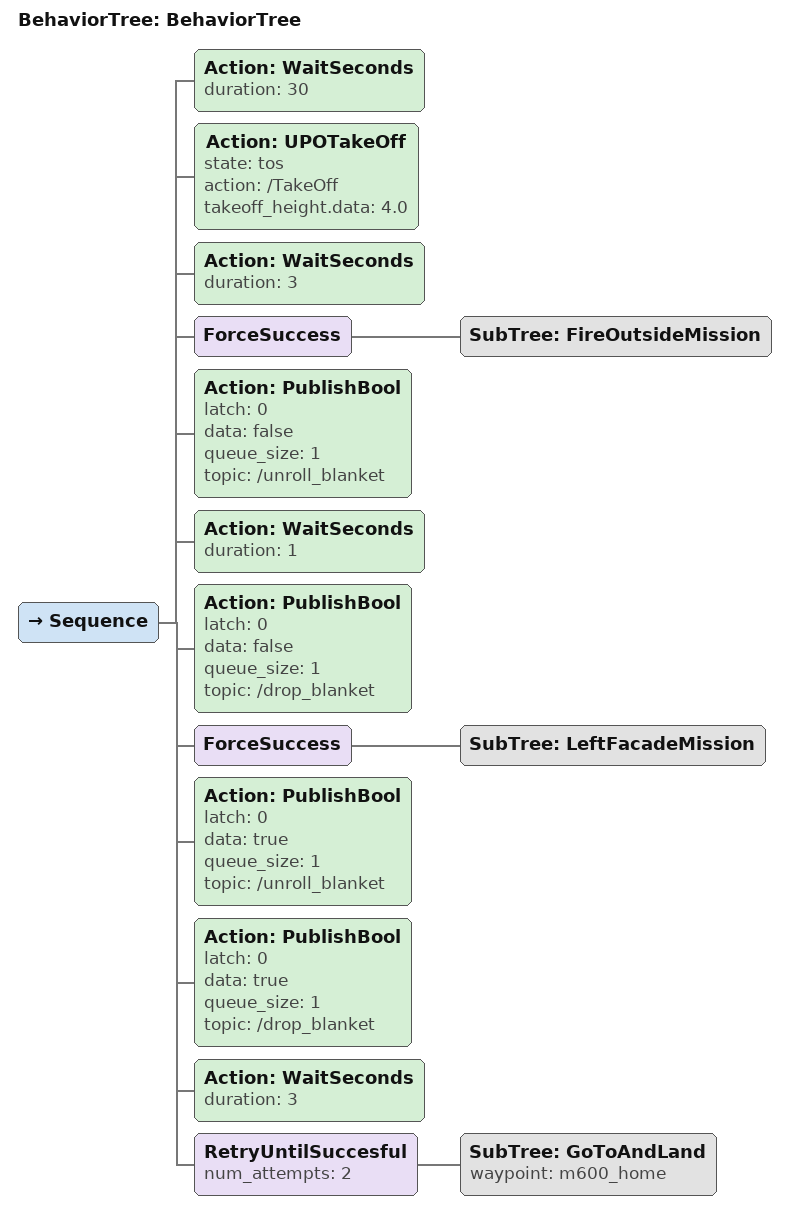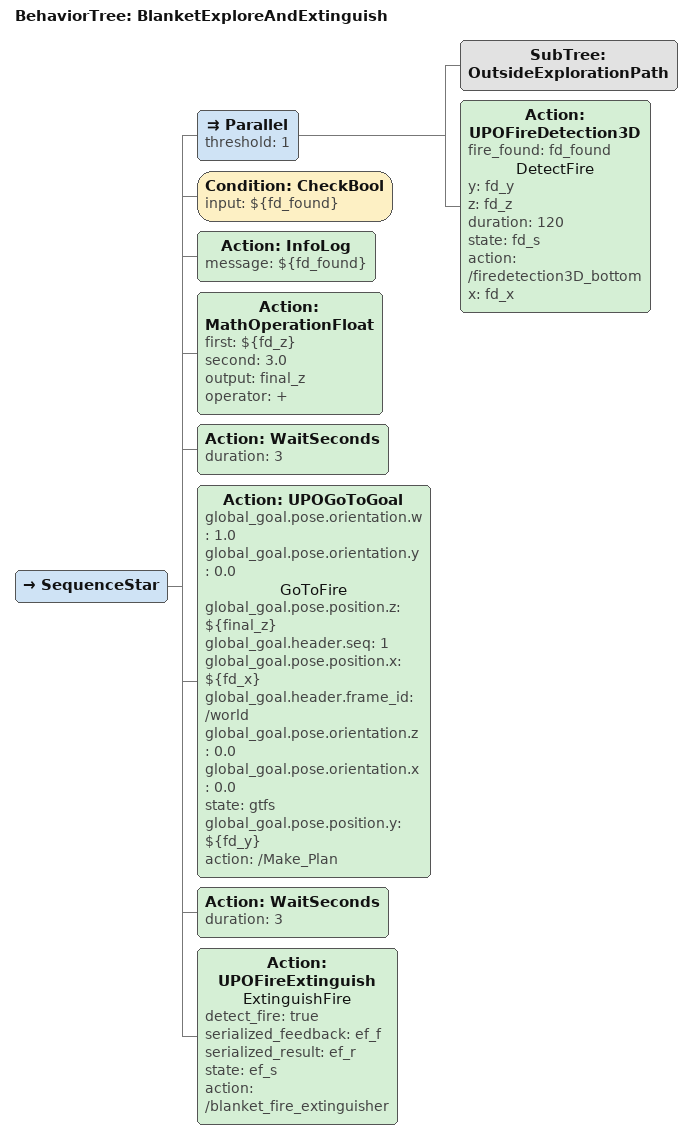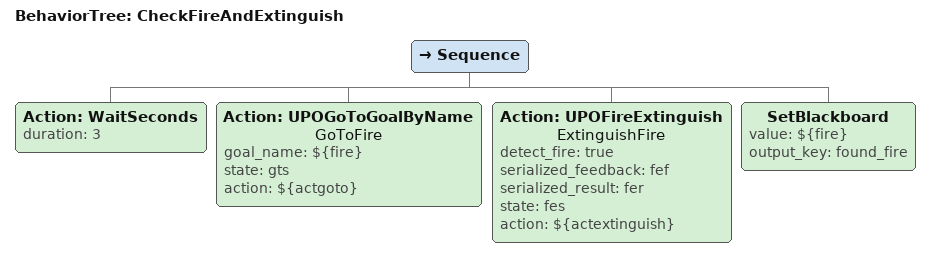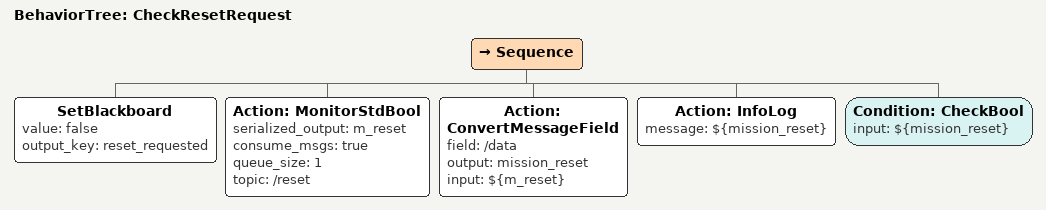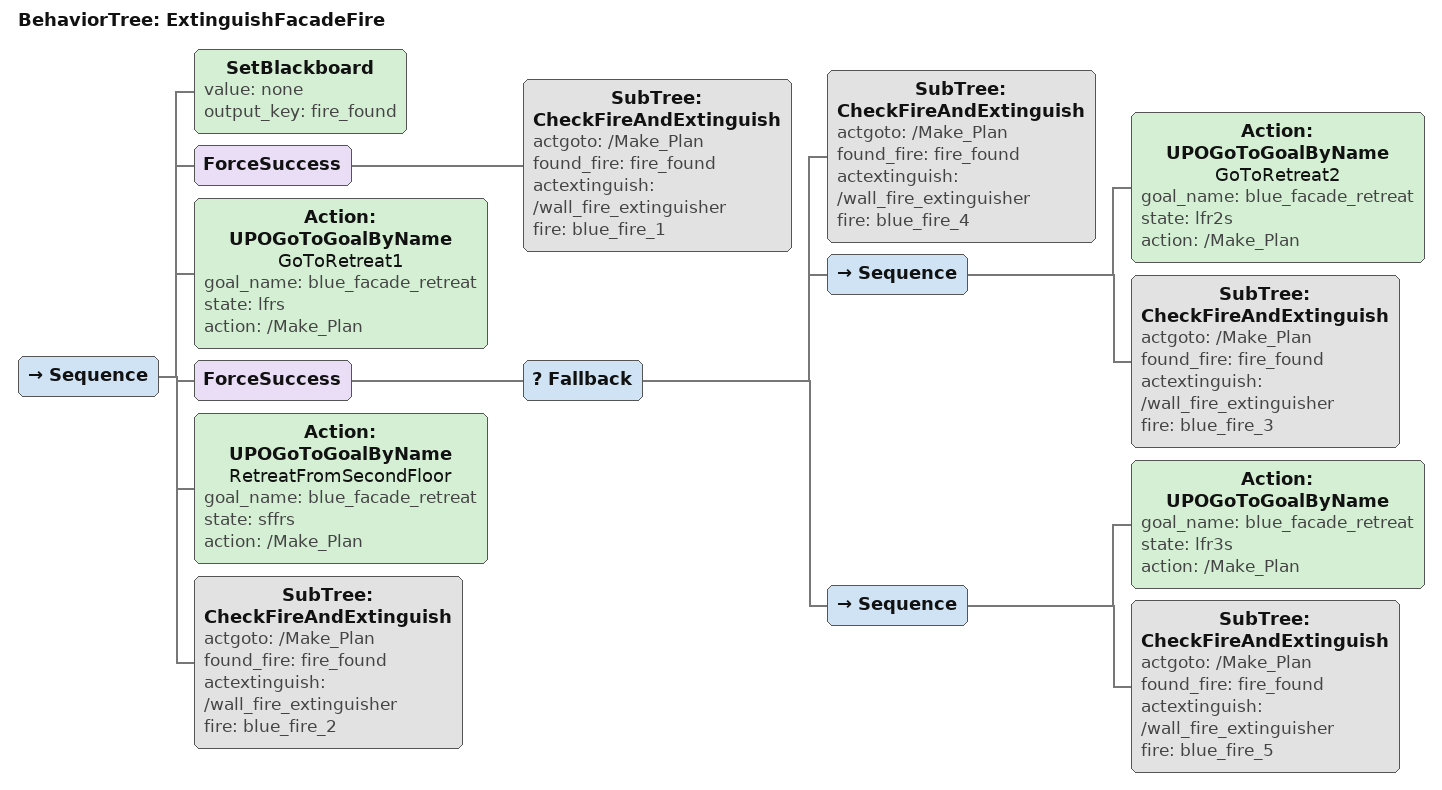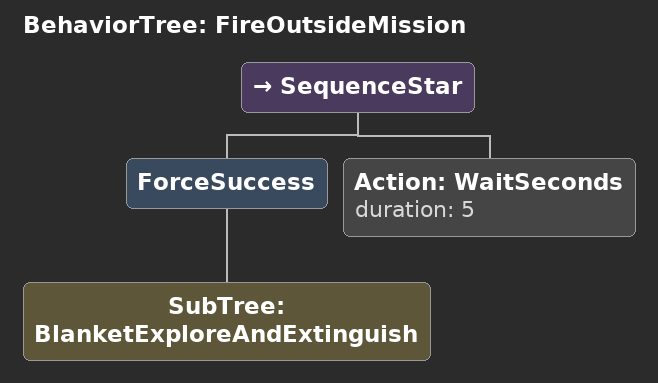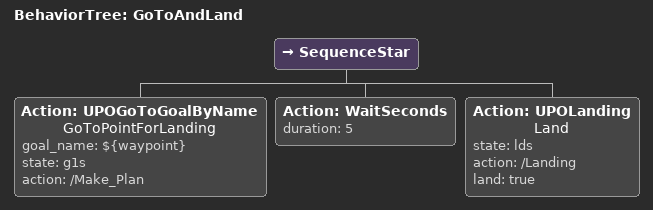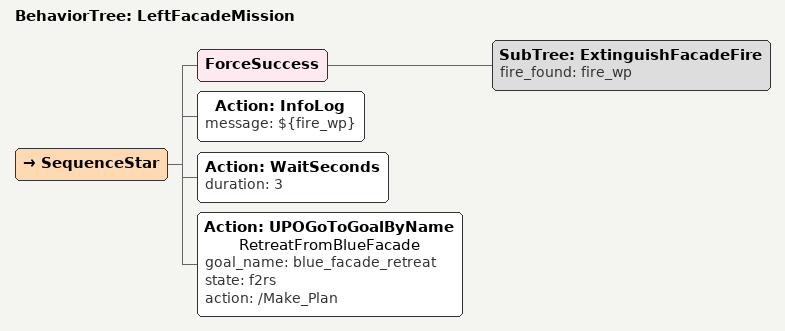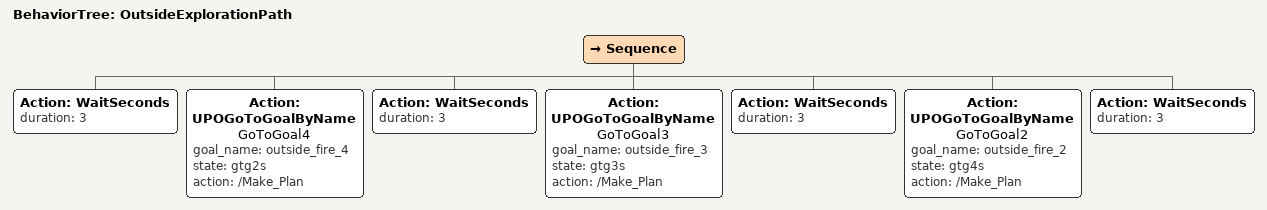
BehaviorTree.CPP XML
<root main_tree_to_execute="BehaviorTree">
    <BehaviorTree ID="BehaviorTree">
        <Sequence>
            <Action ID="WaitSeconds" duration="30"/>
            <Action ID="UPOTakeOff" state="tos" action="/TakeOff" takeoff_height.data="4.0"/>
            <Action ID="WaitSeconds" duration="3"/>
            <ForceSuccess>
                <SubTree ID="FireOutsideMission"/>
            </ForceSuccess>
            <Action ID="PublishBool" latch="0" data="false" queue_size="1" topic="/unroll_blanket"/>
	    <Action ID="WaitSeconds" duration="1"/>
            <Action ID="PublishBool" latch="0" data="false" queue_size="1" topic="/drop_blanket"/>
            <ForceSuccess>
                <SubTree ID="LeftFacadeMission"/>
            </ForceSuccess>
            <Action ID="PublishBool" latch="0" data="true" queue_size="1" topic="/unroll_blanket"/>
            <Action ID="PublishBool" latch="0" data="true" queue_size="1" topic="/drop_blanket"/>
            <Action ID="WaitSeconds" duration="3"/>
            <RetryUntilSuccesful num_attempts="2">
                <SubTree ID="GoToAndLand" waypoint="m600_home"/>
            </RetryUntilSuccesful>
        </Sequence>
    </BehaviorTree>
    <BehaviorTree ID="BlanketExploreAndExtinguish">
        <SequenceStar>
            <Parallel threshold="1">
                <SubTree ID="OutsideExplorationPath"/>
                <Action ID="UPOFireDetection3D" fire_found="fd_found" name="DetectFire" y="fd_y" z="fd_z" duration="120" state="fd_s" action="/firedetection3D_bottom" x="fd_x"/>
            </Parallel>
            <Condition ID="CheckBool" input="${fd_found}"/>
            <Action ID="InfoLog" message="${fd_found}"/>
            <Action ID="MathOperationFloat" first="${fd_z}" second="3.0" output="final_z" operator="+"/>
            <Action ID="WaitSeconds" duration="3"/>
            <Action ID="UPOGoToGoal" global_goal.pose.orientation.w="1.0" global_goal.pose.orientation.y="0.0" name="GoToFire" global_goal.pose.position.z="${final_z}" global_goal.header.seq="1" global_goal.pose.position.x="${fd_x}" global_goal.header.frame_id="/world" global_goal.pose.orientation.z="0.0" global_goal.pose.orientation.x="0.0" state="gtfs" global_goal.pose.position.y="${fd_y}" action="/Make_Plan"/>
            <Action ID="WaitSeconds" duration="3"/>
            <Action ID="UPOFireExtinguish" name="ExtinguishFire" detect_fire="true" serialized_feedback="ef_f" serialized_result="ef_r" state="ef_s" action="/blanket_fire_extinguisher"/>
        </SequenceStar>
    </BehaviorTree>
    <BehaviorTree ID="CheckFireAndExtinguish">
        <Sequence>
            <Action ID="WaitSeconds" duration="3"/>
            <Action ID="UPOGoToGoalByName" name="GoToFire" goal_name="${fire}" state="gts" action="${actgoto}"/>
            <Action ID="UPOFireExtinguish" name="ExtinguishFire" detect_fire="true" serialized_feedback="fef" serialized_result="fer" state="fes" action="${actextinguish}"/>
            <SetBlackboard value="${fire}" output_key="found_fire"/>
        </Sequence>
    </BehaviorTree>
    <BehaviorTree ID="CheckResetRequest">
        <Sequence>
            <SetBlackboard value="false" output_key="reset_requested"/>
            <Action ID="MonitorStdBool" serialized_output="m_reset" consume_msgs="true" queue_size="1" topic="/reset"/>
            <Action ID="ConvertMessageField" field="/data" output="mission_reset" input="${m_reset}"/>
            <Action ID="InfoLog" message="${mission_reset}"/>
            <Condition ID="CheckBool" input="${mission_reset}"/>
        </Sequence>
    </BehaviorTree>
    <BehaviorTree ID="ExtinguishFacadeFire">
        <Sequence>
            <SetBlackboard value="none" output_key="fire_found"/>
            <ForceSuccess>
                <SubTree ID="CheckFireAndExtinguish" actgoto="/Make_Plan" found_fire="fire_found" actextinguish="/wall_fire_extinguisher" fire="blue_fire_1"/>
            </ForceSuccess>
            <Action ID="UPOGoToGoalByName" name="GoToRetreat1" goal_name="blue_facade_retreat" state="lfrs" action="/Make_Plan"/>
            <ForceSuccess>
                <Fallback>
                    <SubTree ID="CheckFireAndExtinguish" actgoto="/Make_Plan" found_fire="fire_found" actextinguish="/wall_fire_extinguisher" fire="blue_fire_4"/>
                    <Sequence>
                        <Action ID="UPOGoToGoalByName" name="GoToRetreat2" goal_name="blue_facade_retreat" state="lfr2s" action="/Make_Plan"/>
                        <SubTree ID="CheckFireAndExtinguish" actgoto="/Make_Plan" found_fire="fire_found" actextinguish="/wall_fire_extinguisher" fire="blue_fire_3"/>
                    </Sequence>
                    <Sequence>
                        <Action ID="UPOGoToGoalByName" goal_name="blue_facade_retreat" state="lfr3s" action="/Make_Plan"/>
                        <SubTree ID="CheckFireAndExtinguish" actgoto="/Make_Plan" found_fire="fire_found" actextinguish="/wall_fire_extinguisher" fire="blue_fire_5"/>
                    </Sequence>
                </Fallback>
            </ForceSuccess>
            <Action ID="UPOGoToGoalByName" name="RetreatFromSecondFloor" goal_name="blue_facade_retreat" state="sffrs" action="/Make_Plan"/>
            <SubTree ID="CheckFireAndExtinguish" actgoto="/Make_Plan" found_fire="fire_found" actextinguish="/wall_fire_extinguisher" fire="blue_fire_2"/>
        </Sequence>
    </BehaviorTree>
    <BehaviorTree ID="FireOutsideMission">
        <SequenceStar>
            <ForceSuccess>
                <SubTree ID="BlanketExploreAndExtinguish"/>
            </ForceSuccess>
            <Action ID="WaitSeconds" duration="5"/>
        </SequenceStar>
    </BehaviorTree>
    <BehaviorTree ID="GoToAndLand">
        <SequenceStar>
            <Action ID="UPOGoToGoalByName" name="GoToPointForLanding" goal_name="${waypoint}" state="g1s" action="/Make_Plan"/>
            <Action ID="WaitSeconds" duration="5"/>
            <Action ID="UPOLanding" name="Land" state="lds" action="/Landing" land="true"/>
        </SequenceStar>
    </BehaviorTree>
    <BehaviorTree ID="LeftFacadeMission">
        <SequenceStar>
            <ForceSuccess>
                <SubTree ID="ExtinguishFacadeFire" fire_found="fire_wp"/>
            </ForceSuccess>
            <Action ID="InfoLog" message="${fire_wp}"/>
            <Action ID="WaitSeconds" duration="3"/>
            <Action ID="UPOGoToGoalByName" name="RetreatFromBlueFacade" goal_name="blue_facade_retreat" state="f2rs" action="/Make_Plan"/>
        </SequenceStar>
    </BehaviorTree>
    <BehaviorTree ID="OutsideExplorationPath">
        <Sequence>
            <Action ID="WaitSeconds" duration="3"/>
            <Action ID="UPOGoToGoalByName" name="GoToGoal4" goal_name="outside_fire_4" state="gtg2s" action="/Make_Plan"/>
            <Action ID="WaitSeconds" duration="3"/>
            <Action ID="UPOGoToGoalByName" name="GoToGoal3" goal_name="outside_fire_3" state="gtg3s" action="/Make_Plan"/>
            <Action ID="WaitSeconds" duration="3"/>
            <Action ID="UPOGoToGoalByName" name="GoToGoal2" goal_name="outside_fire_2" state="gtg4s" action="/Make_Plan"/>
            <Action ID="WaitSeconds" duration="3"/>
        </Sequence>
    </BehaviorTree>
</root>
